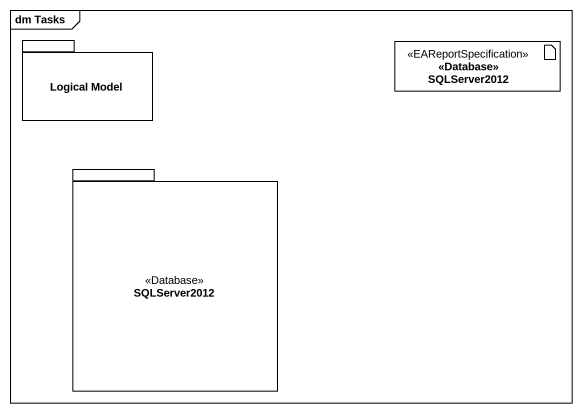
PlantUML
@startuml
mainframe dm Tasks
package "Logical Model" as Logical_Model {
}
artifact "<<Database>> SQLServer2012" as Database_SQLServer2012 <<EAReportSpecification>>
package SQLServer2012 <<Database>> {
}
@enduml
